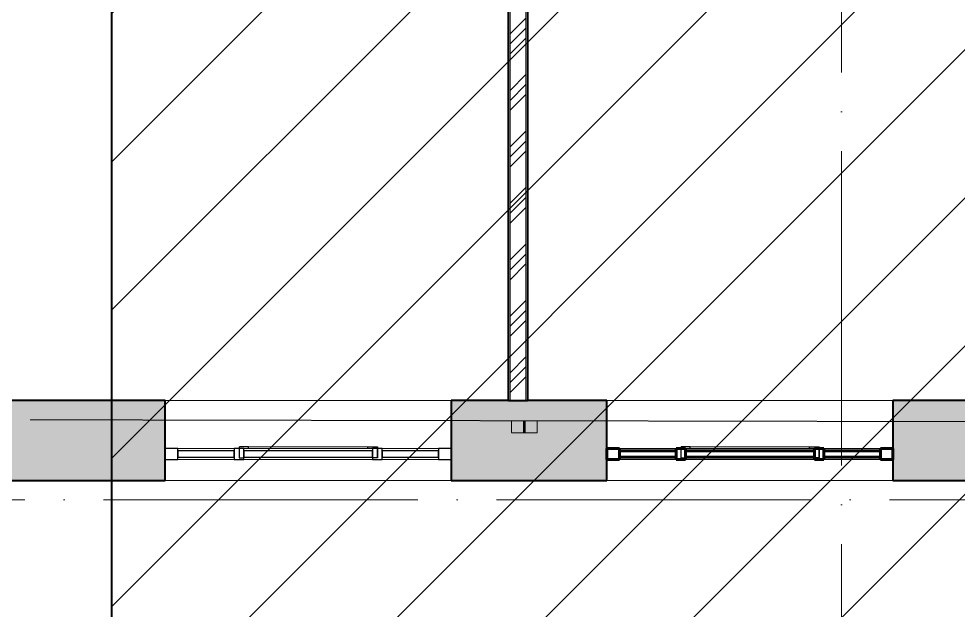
# Model space of a CAD drawing. Header units: millimetres. Extents: x 3050 to 430575, y -569542 to 36130.
# Drawn here: x 292796 to 298773, y -429217 to -425454 of the extents above; entities that cross this region are included whole.
import ezdxf

# ---------------------------------------------------------------- set-up
doc = ezdxf.new("R2010")
doc.units = ezdxf.units.MM
doc.linetypes.add('ADSK_Линия сетки', pattern=[25, 20, -2.5, 0, -2.5])
doc.linetypes.add('ADSK_Сверху', pattern=[4.5, 3, -1.5])
for name, color, linetype, lineweight in [('_ Окна', 7, 'Continuous', 30), ('Витраж', 7, 'Continuous', 18), ('Каркас', 7, 'Continuous', 18), ('Окна', 7, 'Continuous', 18), ('Оси', 7, 'Continuous', 9), ('Панели витража', 7, 'Continuous', 18), ('Перекрытие', 7, 'Continuous', 18), ('Стены внутренние', 7, 'Continuous', 18), ('Стены наружные', 7, 'Continuous', 18), ('Стены штриховка', 7, 'Continuous', 18)]:
    doc.layers.add(name, color=color, linetype=linetype, lineweight=lineweight)

# ---------------------------------------------------------------- blocks, each defined once
blk = doc.blocks.new('Прямоугольный импост - 70х20_60мм-1225109-04 План 4-го этажа маркировочный')
at = {"layer": 'Витраж', "color": 253, "linetype": 'ADSK_Сверху', "true_color": 0xaaaaaa}
for p, q in [((39704.5, 2434.5), (39704.5, 2364.5)), ((39784.5, 2434.5), (39704.5, 2434.5)), ((40174.5, 2434.5), (40144.5, 2434.5)), ((39784.5, 2364.5), (39704.5, 2364.5)), ((40174.5, 2364.5), (40144.5, 2364.5))]:
    blk.add_line(p, q, dxfattribs=at)
blk = doc.blocks.new('Прямоугольный импост - 70х20_60мм-1424711-04 План 4-го этажа маркировочный')
at = {"layer": 'Витраж', "color": 253, "linetype": 'ADSK_Сверху', "true_color": 0xaaaaaa}
for p, q in [((-80, 35), (0, 35)), ((0, 35), (0, -35)), ((0, -35), (-80, -35))]:
    blk.add_line(p, q, dxfattribs=at)
blk = doc.blocks.new('Прямоугольный импост - 70х20_60мм-1424712-04 План 4-го этажа маркировочный')
at = {"layer": 'Витраж', "color": 253, "linetype": 'ADSK_Сверху', "true_color": 0xaaaaaa}
for p, q in [((0, 35), (-80, 35)), ((0, -35), (0, 35)), ((-80, -35), (0, -35))]:
    blk.add_line(p, q, dxfattribs=at)
blk = doc.blocks.new('Прямоугольный импост - 70х20_60мм-1225111-04 План 4-го этажа маркировочный')
at = {"layer": 'Витраж', "color": 253, "linetype": 'ADSK_Сверху', "true_color": 0xaaaaaa}
for p, q in [((40204.5, 2434.5), (40174.5, 2434.5)), ((41054.5, 2434.5), (41024.5, 2434.5)), ((40204.5, 2364.5), (40174.5, 2364.5)), ((41054.5, 2364.5), (41024.5, 2364.5))]:
    blk.add_line(p, q, dxfattribs=at)
blk = doc.blocks.new('Витраж-тент со смещением вовне - 60мм 30 сдвиг-1466942-04 План 4-го этажа маркировочный')
at = {"layer": '_ Окна', "color": 253, "linetype": 'ADSK_Сверху', "true_color": 0xaaaaaa}
for p, q in [((-440, 25), (-440, -45)), ((-440, 25), (-410, 25)), ((-440, -45), (-440, 25)), ((440, 25), (410, 25)), ((440, -45), (440, 25)), ((440, -45), (440, 25)), ((-380, -45), (-440, -45)), ((-380, -35), (-380, -45)), ((380, -35), (380, -45)), ((380, -45), (440, -45))]:
    blk.add_line(p, q, dxfattribs=at)
at = {"layer": 'Окна', "color": 253, "linetype": 'ADSK_Сверху', "true_color": 0xaaaaaa}
blk.add_line((-380, -45), (380, -45), dxfattribs=at)
blk = doc.blocks.new('Прямоугольный импост - 70х20_60мм-1225113-04 План 4-го этажа маркировочный')
at = {"layer": 'Витраж', "color": 253, "linetype": 'ADSK_Сверху', "true_color": 0xaaaaaa}
for p, q in [((41084.5, 2434.5), (41054.5, 2434.5)), ((41524.5, 2434.5), (41444.5, 2434.5)), ((41524.5, 2364.5), (41524.5, 2434.5)), ((41084.5, 2364.5), (41054.5, 2364.5)), ((41524.5, 2364.5), (41444.5, 2364.5))]:
    blk.add_line(p, q, dxfattribs=at)
blk = doc.blocks.new('Прямоугольный импост - 70х60мм-1424709-04 План 4-го этажа маркировочный')
at = {"layer": 'Витраж', "color": 253, "linetype": 'ADSK_Сверху', "true_color": 0xaaaaaa}
for p, q in [((-30, 35), (30, 35)), ((30, -35), (-30, -35))]:
    blk.add_line(p, q, dxfattribs=at)
blk = doc.blocks.new('Прямоугольный импост - 70х60мм-1225009-04 План 4-го этажа маркировочный')
at = {"layer": 'Витраж', "color": 253, "linetype": 'ADSK_Сверху', "true_color": 0xaaaaaa}
for p, q in [((41084.5, 2434.5), (41084.5, 2364.5)), ((41444.5, 2434.5), (41084.5, 2434.5)), ((41444.5, 2364.5), (41444.5, 2434.5)), ((41444.5, 2364.5), (41084.5, 2364.5))]:
    blk.add_line(p, q, dxfattribs=at)
blk = doc.blocks.new('Прямоугольный импост - 70х60мм-1242018-04 План 4-го этажа маркировочный')
at = {"layer": 'Витраж', "color": 253, "linetype": 'ADSK_Сверху', "true_color": 0xaaaaaa}
for p, q in [((40204.5, 2434.5), (40204.5, 2364.5)), ((41024.5, 2434.5), (40204.5, 2434.5)), ((41024.5, 2364.5), (41024.5, 2434.5)), ((41024.5, 2364.5), (40204.5, 2364.5))]:
    blk.add_line(p, q, dxfattribs=at)
blk = doc.blocks.new('Витраж-тент со смещением вовне - 60мм 30 сдвиг-1466970-04 План 4-го этажа маркировочный')
at = {"layer": '_ Окна', "color": 253, "linetype": 'ADSK_Сверху', "true_color": 0xaaaaaa}
for p, q in [((-440, -35), (-440, -45)), ((-440, -45), (-440, -35)), ((-380, -45), (-440, -45)), ((-380, -35), (-380, -45)), ((380, -35), (380, -45)), ((380, -45), (440, -45)), ((440, -45), (440, -35)), ((440, -45), (440, -35))]:
    blk.add_line(p, q, dxfattribs=at)
at = {"layer": 'Окна', "color": 253, "linetype": 'ADSK_Сверху', "true_color": 0xaaaaaa}
blk.add_line((-380, -45), (380, -45), dxfattribs=at)
blk = doc.blocks.new('С-образный профиль с параллельными полками _ГОСТ 8240-89_ Балки - _ 22P-2719312-04 План 4-го этажа маркировочный')
at = {"layer": 'Каркас', "color": 253, "linetype": 'ADSK_Сверху', "true_color": 0xaaaaaa}
for p, q in [((-3223.9, 24.7), (-3223.9, -57.3)), ((-3223.9, 24.7), (-3147.1, 24.7)), ((-3147.1, 19.3), (-3223.9, 19.3)), ((-3223.9, -57.3), (-3147.2, -57.3))]:
    blk.add_line(p, q, dxfattribs=at)
at = {"layer": 'Каркас', "color": 253, "linetype": 'ADSK_Сверху', "true_color": 0xb2b2b2}
for p, q in [((-3223.9, 19.3), (-3223.9, 24.7)), ((-3223.9, 9.3), (-3223.9, 19.3)), ((-3223.9, 9.3), (-3223.9, 19.3)), ((-3223.9, -57.3), (-3223.9, 9.3)), ((-3223.9, 9.3), (-3223.9, -57.3)), ((-3223.9, -57.3), (-3147.2, -57.3)), ((-3223.9, -57.3), (-3147.2, -57.3))]:
    blk.add_line(p, q, dxfattribs=at)
at = {"layer": 'Каркас', "color": 9, "linetype": 'ADSK_Сверху', "true_color": 0xb9b9b9}
for p, q in [((-3223.9, -57.3), (-3223.9, 18)), ((-3147.1, 24.7), (-3223.6, 24.7)), ((-3223.9, -57.3), (-3147.2, -57.3))]:
    blk.add_line(p, q, dxfattribs=at)
blk = doc.blocks.new('С-образный профиль с параллельными полками _ГОСТ 8240-89_ Балки - _ 22P-2718454-04 План 4-го этажа маркировочный')
at = {"layer": 'Каркас', "color": 9, "linetype": 'ADSK_Сверху', "true_color": 0xb9b9b9}
for p, q in [((-3223.9, -18), (-3223.9, 57.3)), ((-3147.1, 57.3), (-3223.9, 57.3)), ((-3223.9, -24.7), (-3147.3, -24.7))]:
    blk.add_line(p, q, dxfattribs=at)
at = {"layer": 'Каркас', "color": 253, "linetype": 'ADSK_Сверху', "true_color": 0xb2b2b2}
for p, q in [((-3223.9, 57.3), (-3223.9, -9.3)), ((-3223.9, -9.3), (-3223.9, 57.3)), ((-3147.1, 57.3), (-3223.9, 57.3)), ((-3147.1, 57.3), (-3223.9, 57.3)), ((-3223.9, -19.3), (-3223.9, -9.3)), ((-3223.9, -19.3), (-3223.9, -9.3)), ((-3223.9, -24.7), (-3223.9, -19.3))]:
    blk.add_line(p, q, dxfattribs=at)
at = {"layer": 'Каркас', "color": 253, "linetype": 'ADSK_Сверху', "true_color": 0xaaaaaa}
for p, q in [((-3223.9, 57.3), (-3223.9, -24.7)), ((-3147.1, 57.3), (-3223.9, 57.3)), ((-3147.3, -19.3), (-3223.9, -19.3)), ((-3147.3, -24.7), (-3223.9, -24.7))]:
    blk.add_line(p, q, dxfattribs=at)
blk = doc.blocks.new('Системная панель - _AR_Стекло_40мм_привязка по центру-V44-04 План 4-го этажа маркировочный')
at = {"layer": 'Панели витража', "lineweight": 30}
for p, q in [((180, 20), (-180, 20)), ((-180, 20), (-180, -20)), ((180, -20), (180, 20)), ((-180, -20), (180, -20))]:
    blk.add_line(p, q, dxfattribs=at)
blk = doc.blocks.new('Прямоугольный импост - 70х40_60мм-1229682-04 План 4-го этажа маркировочный')
at = {"layer": 'Витраж'}
for p, q in [((41084.5, 2434.5), (41444.5, 2434.5)), ((41084.5, 2364.5), (41444.5, 2364.5))]:
    blk.add_line(p, q, dxfattribs=at)
blk = doc.blocks.new('Прямоугольный импост - 70х20_60мм-1236776-04 План 4-го этажа маркировочный')
at = {"layer": 'Витраж', "lineweight": 30}
for p, q in [((-80, 35), (0, 35)), ((-80, -35), (-80, 35)), ((0, 35), (0, -35)), ((0, -35), (-80, -35))]:
    blk.add_line(p, q, dxfattribs=at)
blk = doc.blocks.new('Прямоугольный импост - 70х20_60мм-1236778-04 План 4-го этажа маркировочный')
at = {"layer": 'Витраж', "lineweight": 30}
for p, q in [((0, 35), (-80, 35)), ((-80, 35), (-80, -35)), ((0, -35), (0, 35)), ((-80, -35), (0, -35))]:
    blk.add_line(p, q, dxfattribs=at)
blk = doc.blocks.new('Прямоугольный импост - 70х40_60мм-1229821-04 План 4-го этажа маркировочный')
at = {"layer": 'Витраж'}
for p, q in [((39784.5, 2434.5), (40144.5, 2434.5)), ((39784.5, 2364.5), (40144.5, 2364.5))]:
    blk.add_line(p, q, dxfattribs=at)
blk = doc.blocks.new('Системная панель - _AR_Стекло_40мм_привязка по центру-V45-04 План 4-го этажа маркировочный')
at = {"layer": 'Панели витража', "lineweight": 30}
for p, q in [((410, 20), (-410, 20)), ((-410, 20), (-410, -20)), ((410, -20), (410, 20)), ((-410, -20), (410, -20))]:
    blk.add_line(p, q, dxfattribs=at)
blk = doc.blocks.new('Прямоугольный импост - 70х40_60мм-1229822-04 План 4-го этажа маркировочный')
at = {"layer": 'Витраж'}
for p, q in [((40204.5, 2434.5), (41024.5, 2434.5)), ((40204.5, 2364.5), (41024.5, 2364.5))]:
    blk.add_line(p, q, dxfattribs=at)
blk = doc.blocks.new('Прямоугольный импост - 70х60мм-1236773-04 План 4-го этажа маркировочный')
at = {"layer": 'Витраж', "lineweight": 30}
for p, q in [((-30, 35), (30, 35)), ((-30, -35), (-30, 35)), ((30, 35), (30, -35)), ((30, -35), (-30, -35))]:
    blk.add_line(p, q, dxfattribs=at)
blk = doc.blocks.new('Системная панель - _AR_Стекло_40мм_привязка по центру-V46-04 План 4-го этажа маркировочный')
at = {"layer": 'Панели витража', "color": 1, "lineweight": 60, "true_color": 0xff0000}
for p, q in [((180, 20), (-180, 20)), ((-180, 20), (-180, -20)), ((180, -20), (180, 20)), ((-180, -20), (180, -20))]:
    blk.add_line(p, q, dxfattribs=at)
blk = doc.blocks.new('Прямоугольный импост - 70х20_60мм-V47-04 План 4-го этажа маркировочный')
at = {"layer": 'Витраж', "color": 1, "lineweight": 60, "true_color": 0xff0000}
for p, q in [((-80, 35), (0, 35)), ((-80, -35), (-80, 35)), ((0, 35), (0, -35)), ((0, -35), (-80, -35))]:
    blk.add_line(p, q, dxfattribs=at)
blk = doc.blocks.new('Прямоугольный импост - 70х20_60мм-V48-04 План 4-го этажа маркировочный')
at = {"layer": 'Витраж', "color": 1, "lineweight": 60, "true_color": 0xff0000}
for p, q in [((0, 35), (-80, 35)), ((-80, 35), (-80, -35)), ((0, -35), (0, 35)), ((-80, -35), (0, -35))]:
    blk.add_line(p, q, dxfattribs=at)
blk = doc.blocks.new('Системная панель - _AR_Стекло_40мм_привязка по центру-V49-04 План 4-го этажа маркировочный')
at = {"layer": 'Панели витража', "color": 1, "lineweight": 60, "true_color": 0xff0000}
for p, q in [((410, 20), (-410, 20)), ((-410, 20), (-410, -20)), ((410, -20), (410, 20)), ((-410, -20), (410, -20))]:
    blk.add_line(p, q, dxfattribs=at)
blk = doc.blocks.new('Прямоугольный импост - 70х60мм-V50-04 План 4-го этажа маркировочный')
at = {"layer": 'Витраж', "color": 1, "lineweight": 60, "true_color": 0xff0000}
for p, q in [((-30, 35), (30, 35)), ((-30, -35), (-30, 35)), ((30, 35), (30, -35)), ((30, -35), (-30, -35))]:
    blk.add_line(p, q, dxfattribs=at)

msp = doc.modelspace()

# ---------------------------------------------------------------- hatches: boundary and pattern name
at = {"lineweight": 13, "true_color": 0x636466}
h = msp.add_hatch(dxfattribs=at)
h.set_pattern_fill('ANSI31', color=251, scale=210)
h.set_pattern_definition([(45, (-1812091.45, -109463.3), (-471.46345, 471.46345), [])])
h.paths.add_polyline_path([(336184.02, -379783.78), (293385.25, -379662.32), (293385.25, -437206.01), (336184.02, -437327.46)])
at = {"layer": 'Стены внутренние', "lineweight": 9}
h = msp.add_hatch(dxfattribs=at)
h.set_pattern_fill('FP_1', color=256, style=0, pattern_type=2)
h.set_pattern_definition([(45, (279419.6, -430621.92), (-179.605, 179.605), []), (45, (279483.1, -430621.92), (0, 359.2102), []), (45, (279356.1, -430621.92), (0, 359.2102), [])])
h.paths.add_polyline_path([(295922.26, -427882.41), (296022.26, -427882.41), (296022.26, -422646.89), (295922.26, -422646.89), (295922.26, -427752.23)])
at = {"layer": 'Стены наружные', "true_color": 0xc0c0c0}
h = msp.add_hatch(color=9, dxfattribs=at)
h.paths.add_polyline_path([(307275.08, -428392.41), (307801.34, -428392.41), (307801.34, -427882.41), (306788.56, -427882.41), (306788.56, -428392.41), (306962.8, -428392.41)])
h.paths.add_polyline_path([(287815.04, -428392.41), (288069.84, -428392.41), (288069.84, -427882.41), (287692.6, -427882.41), (287692.6, -428392.41)])
h.paths.add_polyline_path([(289889.84, -428392.41), (290903.85, -428392.41), (290903.85, -427882.41), (289889.84, -427882.41), (289889.84, -428039.95)])
h.paths.add_polyline_path([(292723.85, -428392.41), (293727.11, -428392.41), (293727.11, -427882.41), (292723.85, -427882.41), (292723.85, -428039.95)])
h.paths.add_polyline_path([(321743.42, -428392.41), (321966.54, -428392.41), (321965.6, -427882.41), (320944.06, -427882.41), (320944.06, -428392.41), (321741.85, -428392.41)])
h.paths.add_polyline_path([(295547.11, -428392.41), (296537.32, -428392.41), (296537.32, -427882.41), (295547.11, -427882.41), (295547.11, -428039.95)])
h.paths.add_polyline_path([(298357.32, -428392.41), (299378.14, -428392.41), (299378.14, -427882.41), (298357.32, -427882.41), (298357.32, -428048.24)])
h.paths.add_polyline_path([(301198.14, -428392.41), (302149.42, -428392.41), (302149.42, -427882.41), (301198.14, -427882.41), (301198.14, -428086.41)])
h.paths.add_polyline_path([(303969.42, -428392.41), (304968.56, -428392.41), (304968.56, -427882.41), (303969.42, -427882.41), (303969.42, -428128.27)])
h.paths.add_polyline_path([(319124.06, -428392.41), (319124.06, -427882.41), (318107.24, -427882.41), (318107.24, -428392.41), (318789.37, -428392.41)])
h.paths.add_polyline_path([(309621.34, -428392.41), (310664.25, -428392.41), (310664.25, -427882.41), (309621.34, -427882.41), (309621.34, -428213.65)])
h.paths.add_polyline_path([(312484.25, -428392.41), (313474.22, -428392.41), (313474.22, -427882.41), (312484.25, -427882.41), (312484.25, -428256.89)])
h.paths.add_polyline_path([(316287.24, -428392.41), (316287.24, -427882.41), (315294.22, -427882.41), (315294.22, -428392.41), (315973.52, -428392.41)])

# ---------------------------------------------------------------- linework, layer by layer
at = {"color": 3, "lineweight": 40}
msp.add_lwpolyline([(266961.99, -379662.32), (293385.25, -379662.32), (293385.25, -437206.01), (266961.99, -437206.01)], close=True, dxfattribs=at)
at = {"color": 251, "lineweight": 30, "true_color": 0x636466}
msp.add_lwpolyline([(293385.25, -379662.32), (336184.02, -379783.78), (336184.02, -437327.46), (293385.25, -437206.01)], close=True, dxfattribs=at)
at = {"layer": 'Оси', "linetype": 'ADSK_Линия сетки', "ltscale": 100}
for p, q in [((298029.52, -435797.51), (298029.52, -386087.13)), ((268333.38, -428515.13), (336561.32, -428515.13))]:
    msp.add_line(p, q, dxfattribs=at)
at = {"layer": 'Перекрытие', "color": 9, "linetype": 'ADSK_Сверху', "true_color": 0xaad4d4}
msp.add_line((318978.8, -428057), (292868.15, -428005.36), dxfattribs=at)
at = {"layer": 'Стены внутренние', "lineweight": 40}
for p, q in [((295910.26, -422658.89), (295910.26, -427882.41)), ((296034.26, -427882.41), (296034.26, -422658.89)), ((295912.26, -427882.41), (296032.26, -427882.41))]:
    msp.add_line(p, q, dxfattribs=at)
at = {"layer": 'Стены наружные', "lineweight": 40}
for p, q in [((293727.11, -427882.41), (292723.85, -427882.41)), ((293727.11, -428392.41), (293727.11, -427882.41)), ((295910.26, -427882.41), (295547.11, -427882.41)), ((295547.11, -427882.41), (295547.11, -428392.41)), ((296537.32, -427882.41), (296034.26, -427882.41)), ((296537.32, -428392.41), (296537.32, -427882.41)), ((299378.14, -427882.41), (298357.32, -427882.41)), ((298357.32, -427882.41), (298357.32, -428392.41)), ((292723.85, -428392.41), (293727.11, -428392.41)), ((295547.11, -428392.41), (296537.32, -428392.41)), ((298357.32, -428392.41), (299378.14, -428392.41))]:
    msp.add_line(p, q, dxfattribs=at)
at = {"layer": 'Стены наружные'}
for p, q in [((293727.11, -427882.41), (295547.11, -427882.41)), ((296537.32, -427882.41), (298357.32, -427882.41)), ((295547.11, -428392.41), (293727.11, -428392.41)), ((298357.32, -428392.41), (296537.32, -428392.41))]:
    msp.add_line(p, q, dxfattribs=at)
at = {"layer": 'Стены штриховка'}
for p, q in [((295922.26, -427882.41), (295922.26, -422646.89)), ((296022.26, -427882.41), (296022.26, -422646.89)), ((296032.26, -427882.41), (296032.26, -422656.89)), ((295912.26, -427882.41), (295912.26, -422658.89)), ((295910.26, -427882.41), (295912.26, -427882.41)), ((296032.26, -427882.41), (296034.26, -427882.41))]:
    msp.add_line(p, q, dxfattribs=at)

# ---------------------------------------------------------------- block references
at = {"layer": '_ Окна', "color": 253, "linetype": 'ADSK_Сверху', "true_color": 0xaaaaaa, "rotation": 180}
for name, p in [('Витраж-тент со смещением вовне - 60мм 30 сдвиг-1466942-04 План 4-го этажа маркировочный', (294637.11, -428222.41)), ('Витраж-тент со смещением вовне - 60мм 30 сдвиг-1466942-04 План 4-го этажа маркировочный', (297447.32, -428222.41)), ('Витраж-тент со смещением вовне - 60мм 30 сдвиг-1466970-04 План 4-го этажа маркировочный', (297447.32, -428222.41))]:
    msp.add_blockref(name, p, dxfattribs=at)
at = {"layer": 'Витраж', "color": 253, "linetype": 'ADSK_Сверху', "true_color": 0xaaaaaa}
for name, p in [('Прямоугольный импост - 70х20_60мм-1225109-04 План 4-го этажа маркировочный', (254022.66, -430621.92)), ('Прямоугольный импост - 70х60мм-1225009-04 План 4-го этажа маркировочный', (252722.66, -430621.92)), ('Прямоугольный импост - 70х20_60мм-1225111-04 План 4-го этажа маркировочный', (254022.66, -430621.92)), ('Прямоугольный импост - 70х60мм-1242018-04 План 4-го этажа маркировочный', (254022.66, -430621.92)), ('Прямоугольный импост - 70х20_60мм-1225113-04 План 4-го этажа маркировочный', (254022.66, -430621.92)), ('Прямоугольный импост - 70х60мм-1225009-04 План 4-го этажа маркировочный', (254022.66, -430621.92)), ('Прямоугольный импост - 70х20_60мм-1424712-04 План 4-го этажа маркировочный', (295547.11, -428222.41)), ('Прямоугольный импост - 70х20_60мм-1225109-04 План 4-го этажа маркировочный', (256832.87, -430621.92)), ('Прямоугольный импост - 70х60мм-1225009-04 План 4-го этажа маркировочный', (255532.87, -430621.92)), ('Прямоугольный импост - 70х20_60мм-1225111-04 План 4-го этажа маркировочный', (256832.87, -430621.92)), ('Прямоугольный импост - 70х60мм-1242018-04 План 4-го этажа маркировочный', (256832.87, -430621.92)), ('Прямоугольный импост - 70х20_60мм-1225113-04 План 4-го этажа маркировочный', (256832.87, -430621.92)), ('Прямоугольный импост - 70х60мм-1225009-04 План 4-го этажа маркировочный', (256832.87, -430621.92)), ('Прямоугольный импост - 70х20_60мм-1424712-04 План 4-го этажа маркировочный', (298357.32, -428222.41))]:
    msp.add_blockref(name, p, dxfattribs=at)
at = {"layer": 'Витраж', "color": 253, "linetype": 'ADSK_Сверху', "true_color": 0xaaaaaa, "extrusion": (0, 0, -1)}
for name, p in [('Прямоугольный импост - 70х20_60мм-1424711-04 План 4-го этажа маркировочный', (-293727.11, -428222.41)), ('Прямоугольный импост - 70х60мм-1424709-04 План 4-го этажа маркировочный', (-294197.11, -428222.41)), ('Прямоугольный импост - 70х60мм-1424709-04 План 4-го этажа маркировочный', (-295077.11, -428222.41)), ('Прямоугольный импост - 70х20_60мм-1424711-04 План 4-го этажа маркировочный', (-296537.32, -428222.41)), ('Прямоугольный импост - 70х60мм-1424709-04 План 4-го этажа маркировочный', (-297007.32, -428222.41)), ('Прямоугольный импост - 70х60мм-1424709-04 План 4-го этажа маркировочный', (-297887.32, -428222.41))]:
    msp.add_blockref(name, p, dxfattribs=at)
at = {"layer": 'Витраж', "extrusion": (0, 0, -1)}
for name, p in [('Прямоугольный импост - 70х20_60мм-1236776-04 План 4-го этажа маркировочный', (-293727.11, -428222.41)), ('Прямоугольный импост - 70х60мм-1236773-04 План 4-го этажа маркировочный', (-294197.11, -428222.41)), ('Прямоугольный импост - 70х60мм-1236773-04 План 4-го этажа маркировочный', (-295077.11, -428222.41)), ('Прямоугольный импост - 70х20_60мм-V47-04 План 4-го этажа маркировочный', (-296537.32, -428222.41)), ('Прямоугольный импост - 70х60мм-V50-04 План 4-го этажа маркировочный', (-297007.32, -428222.41)), ('Прямоугольный импост - 70х60мм-V50-04 План 4-го этажа маркировочный', (-297887.32, -428222.41))]:
    msp.add_blockref(name, p, dxfattribs=at)
at = {"layer": 'Витраж'}
for name, p in [('Прямоугольный импост - 70х40_60мм-1229821-04 План 4-го этажа маркировочный', (254022.66, -430621.92)), ('Прямоугольный импост - 70х40_60мм-1229822-04 План 4-го этажа маркировочный', (254022.66, -430621.92)), ('Прямоугольный импост - 70х40_60мм-1229682-04 План 4-го этажа маркировочный', (254022.66, -430621.92)), ('Прямоугольный импост - 70х20_60мм-1236778-04 План 4-го этажа маркировочный', (295547.11, -428222.41)), ('Прямоугольный импост - 70х40_60мм-1229821-04 План 4-го этажа маркировочный', (256832.87, -430621.92)), ('Прямоугольный импост - 70х40_60мм-1229822-04 План 4-го этажа маркировочный', (256832.87, -430621.92)), ('Прямоугольный импост - 70х40_60мм-1229682-04 План 4-го этажа маркировочный', (256832.87, -430621.92)), ('Прямоугольный импост - 70х20_60мм-V48-04 План 4-го этажа маркировочный', (298357.32, -428222.41))]:
    msp.add_blockref(name, p, dxfattribs=at)
at = {"layer": 'Каркас', "color": 253, "linetype": 'ADSK_Сверху', "true_color": 0xaaaaaa}
for name, p, rotation in [('С-образный профиль с параллельными полками _ГОСТ 8240-89_ Балки - _ 22P-2718454-04 План 4-го этажа маркировочный', (295987.02, -424864.27), 89.99754735000172), ('С-образный профиль с параллельными полками _ГОСТ 8240-89_ Балки - _ 22P-2719312-04 План 4-го этажа маркировочный', (296036.42, -424864.5), 89.99754735000101)]:
    msp.add_blockref(name, p, dxfattribs=dict(at, rotation=rotation))
at = {"layer": 'Панели витража', "rotation": 180}
for name, p in [('Системная панель - _AR_Стекло_40мм_привязка по центру-V44-04 План 4-го этажа маркировочный', (293987.11, -428222.41)), ('Системная панель - _AR_Стекло_40мм_привязка по центру-V45-04 План 4-го этажа маркировочный', (294637.11, -428222.41)), ('Системная панель - _AR_Стекло_40мм_привязка по центру-V44-04 План 4-го этажа маркировочный', (295287.11, -428222.41)), ('Системная панель - _AR_Стекло_40мм_привязка по центру-V46-04 План 4-го этажа маркировочный', (296797.32, -428222.41)), ('Системная панель - _AR_Стекло_40мм_привязка по центру-V49-04 План 4-го этажа маркировочный', (297447.32, -428222.41)), ('Системная панель - _AR_Стекло_40мм_привязка по центру-V46-04 План 4-го этажа маркировочный', (298097.32, -428222.41))]:
    msp.add_blockref(name, p, dxfattribs=at)

doc.saveas('drawing.dxf')
